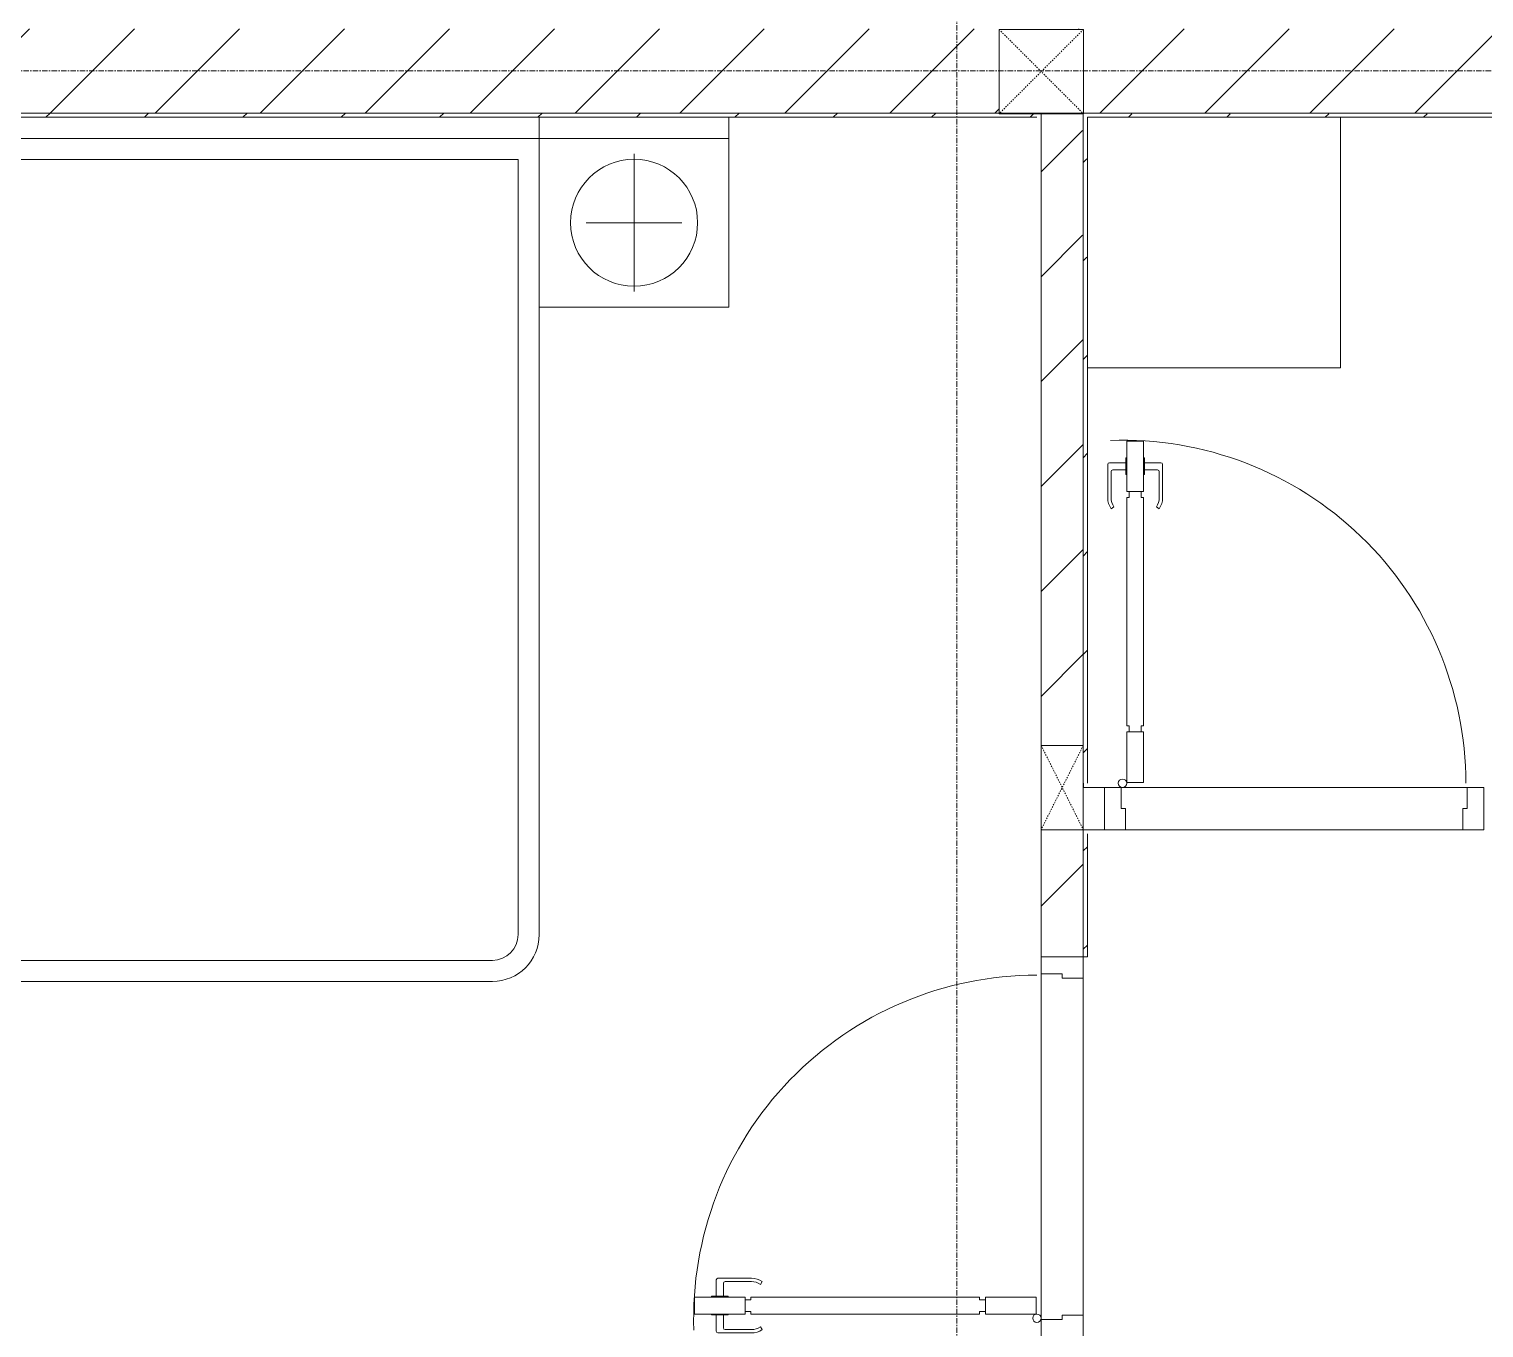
# Model space of a CAD drawing. Header units: millimetres. Extents: x 5357 to 201988, y -16345 to 109895.
# Drawn here: x 46653 to 50103, y 58755 to 61836 of the extents above; entities that cross this region are included whole.
import ezdxf

# ---------------------------------------------------------------- set-up
doc = ezdxf.new("R2010")
doc.units = ezdxf.units.MM
doc.linetypes.add('Dash', pattern=[6, 3, -3])
doc.linetypes.add('Grid Line', pattern=[22.225, 12.7, -3.175, 3.175, -3.175])
for name, color, linetype, lineweight in [('0-1', 7, 'Continuous', 5), ('A-DETL-GENF-1', 53, 'Continuous', 9), ('A-DOOR-1', 53, 'Continuous', 9), ('A-FLOR-1', 10, 'Continuous', 9), ('A-FLOR-2', 53, 'Continuous', 9), ('A-WALL', 113, 'Continuous', 9), ('A-WALL-1', 9, 'Continuous', 18), ('A-WALL-2', 53, 'Continuous', 9), ('A-WALL-4', 113, 'Continuous', 18), ('A-WALL-PATT-1', 10, 'Continuous', 9), ('A-WALL-PATT-2', 53, 'Continuous', 9), ('A-WALL-PATT-3', 111, 'Continuous', 9), ('G-IMPT-1', 254, 'Continuous', 9), ('I-FURN-1', 53, 'Continuous', 9), ('I-WALL-1', 9, 'Continuous', 18), ('S-COLS', 52, 'Continuous', 9), ('S-COLS-2', 9, 'Continuous', 18), ('S-COLS-4', 53, 'Continuous', 9), ('S-COLS-5', 52, 'Continuous', 18), ('S-COLS-6', 52, 'Dash', 9), ('S-COLS-HDLN', 52, 'Dash', 9), ('S-COLS-HDLN-1', 53, 'Dash', 9), ('S-GRID-1', 1, 'Grid Line', 9)]:
    doc.layers.add(name, color=color, linetype=linetype, lineweight=lineweight)
pattern_1 = [(45, (0, 0), (-124.4508, 124.4508), [])]
pattern_2 = [(45, (0, 0), (-116.67262, 116.67262), [])]

# ---------------------------------------------------------------- blocks, each defined once
blk = doc.blocks.new('NCV_TKTC_KET CAU_rvt-1-TKCS_MB SÂN ĐƯỜNG NỘI BỘ')
at = {"layer": 'A-FLOR-1'}
for p, q in [((49153, 60046.9), (49153, 60037.1)), ((49153, 60037.1), (49153, 60046.9)), ((49153, 60046.9), (49153, 60037.1)), ((49153, 60036.9), (49202.6, 60036.9)), ((49202.6, 60036.9), (49153, 60036.9)), ((49153, 60036.9), (49202.6, 60036.9)), ((49202.6, 60036.9), (49242.6, 60036.9)), ((49242.6, 60036.9), (49202.6, 60036.9)), ((49202.6, 60036.9), (49242.6, 60036.9)), ((49242.6, 60036.9), (50062.6, 60036.9)), ((50062.6, 60036.9), (49242.6, 60036.9)), ((49242.6, 60036.9), (50062.6, 60036.9)), ((50062.6, 60036.9), (50102.6, 60036.9)), ((50102.6, 60036.9), (50062.6, 60036.9)), ((50062.6, 60036.9), (50102.6, 60036.9))]:
    blk.add_line(p, q, dxfattribs=at)
at = {"layer": 'A-FLOR-2'}
blk.add_line((49153, 60036.9), (49153, 60046.9), dxfattribs=at)
blk = doc.blocks.new('DOOR_CW_01 CANH MO-PANEL KINH - DIW_01-900x2200-CỬA GỖ VÂN LAMINATE-553393-TKCS_MB SÂN ĐƯỜNG NỘI BỘ')
at = {"layer": 'A-DETL-GENF-1'}
for p, q in [((-397, 872), (-357, 872)), ((-397, 752), (-397, 872)), ((-357, 872), (-357, 752)), ((-399, 831.8), (-397, 831.8)), ((-399, 792.2), (-399, 831.8)), ((-397, 792.2), (-397, 831.8)), ((-357, 792.2), (-357, 831.8)), ((-355, 831.8), (-357, 831.8)), ((-355, 792.2), (-355, 831.8)), ((-442, 737), (-442, 816.5)), ((-399, 820.5), (-438, 820.5)), ((-434, 799.5), (-434, 737)), ((-399, 803.5), (-430, 803.5)), ((-355, 820.5), (-316, 820.5)), ((-355, 803.5), (-324, 803.5)), ((-320, 799.5), (-320, 737)), ((-312, 737), (-312, 816.5)), ((-397, 792.2), (-399, 792.2)), ((-357, 792.2), (-355, 792.2)), ((-357, 752), (-397, 752)), ((-397, 738), (-391, 738)), ((-397, 738), (-397, 196)), ((-363, 752), (-391, 752)), ((-391, 752), (-391, 738)), ((-363, 738), (-363, 752)), ((-357, 738), (-363, 738)), ((-357, 196), (-357, 738)), ((-433.9, 711.2), (-427.3, 715.8)), ((-320.1, 711.2), (-326.7, 715.8)), ((-397, 196), (-391, 196)), ((-357, 182), (-397, 182)), ((-397, 182), (-397, 62)), ((-391, 196), (-391, 182)), ((-391, 182), (-363, 182)), ((-357, 196), (-363, 196)), ((-363, 182), (-363, 196)), ((-357, 62), (-357, 182)), ((-397, 62), (-357, 62))]:
    blk.add_line(p, q, dxfattribs=at)
blk.add_circle((-407, 60), 10, dxfattribs=at)
for centre, radius, start, end in [((-407, 60), 814, 360, 92), ((-438, 816.5), 4, 90, 180), ((-430, 799.5), 4, 90, 180), ((-324, 799.5), 4, 360, 90), ((-316, 816.5), 4, 0, 90), ((-397, 737), 45, 180, 215), ((-397, 737), 37, 180, 215), ((-357, 737), 37, 325, 0), ((-357, 737), 45, 325, 0)]:
    blk.add_arc(centre, radius, start, end, dxfattribs=at)
at = {"layer": 'A-DOOR-1'}
for p, q in [((-410, 50), (-450, 50)), ((-450, 50), (-450, -50)), ((-410, 0), (-410, 50)), ((-407, 50), (-382, 50)), ((450, 50), (410, 50)), ((410, 50), (410, 0)), ((450, -50), (450, 50)), ((-400, 0), (-410, 0)), ((-400, -50), (-400, 0)), ((410, 0), (400, 0)), ((400, 0), (400, -50)), ((-450, -50), (-400, -50)), ((400, -50), (450, -50))]:
    blk.add_line(p, q, dxfattribs=at)
blk = doc.blocks.new('GIUONG NGU-2TAB-1600x2000 - GIUONG NGU-2TAB-1600x2000-V19-TKCS_MB SÂN ĐƯỜNG NỘI BỘ')
at = {"layer": 'I-FURN-1'}
for p, q in [((569.6, 2050), (1997.1, 2050)), ((1997.1, 2050), (569.6, 2050)), ((1997.1, 2000), (569.6, 2000)), ((458.5, 50), (458.5, 1938.9)), ((458.5, 1938.9), (458.5, 50)), ((508.5, 1938.9), (508.5, 100)), ((2058.2, 100), (2058.2, 1938.9)), ((2108.2, 1938.9), (2108.2, 50)), ((2108.2, 50), (2108.2, 1938.9)), ((8.5, 50), (8.5, 450.3)), ((8.5, 450.3), (458.5, 450.3)), ((8.5, 450.3), (458.5, 450.3)), ((8.5, 50), (8.5, 450.3)), ((458.5, 450.3), (458.5, 50)), ((458.5, 450.3), (458.5, 50)), ((2108.2, 50), (2108.2, 450.3)), ((2108.2, 450.3), (2558.2, 450.3)), ((2108.2, 450.3), (2108.2, 50)), ((2558.2, 450.3), (2108.2, 450.3)), ((2558.2, 450.3), (2558.2, 50)), ((2558.2, 50), (2558.2, 450.3)), ((233.5, 86.8), (233.5, 413.5)), ((2333.2, 86.8), (2333.2, 413.5)), ((120.2, 250.2), (346.8, 250.2)), ((2446.5, 250.2), (2219.8, 250.2)), ((508.5, 100), (2058.2, 100)), ((458.5, 50), (8.5, 50)), ((8.5, 0), (8.5, 50)), ((8.5, 50), (458.5, 50)), ((458.5, 50), (8.5, 50)), ((2108.2, 50), (458.5, 50)), ((458.5, 50), (458.5, 0)), ((458.5, 0), (458.5, 50)), ((458.5, 50), (2108.2, 50)), ((458.5, 50), (2108.2, 50)), ((2558.2, 50), (2108.2, 50)), ((2108.2, 50), (2558.2, 50)), ((2108.2, 0), (2108.2, 50)), ((2108.2, 50), (2108.2, 0)), ((2108.2, 50), (2558.2, 50)), ((2558.2, 50), (2558.2, 0))]:
    blk.add_line(p, q, dxfattribs=at)
for centre in [(233.5, 250.2), (2333.2, 250.2)]:
    blk.add_circle(centre, 150.7, dxfattribs=at)
for centre, radius, start, end in [((569.6, 1938.9), 111.1, 90, 180), ((569.6, 1938.9), 111.1, 90, 180), ((1997.1, 1938.9), 111.1, 0, 90), ((1997.1, 1938.9), 111.1, 360, 90), ((569.6, 1938.9), 61.1, 90, 180), ((1997.1, 1938.9), 61.1, 360, 90)]:
    blk.add_arc(centre, radius, start, end, dxfattribs=at)
blk = doc.blocks.new('MAY GIAT - MAY GIAT_dwg-V52-TKCS_MB SÂN ĐƯỜNG NỘI BỘ')
at = {"layer": 'G-IMPT-1', "flags": 128}
blk.add_lwpolyline([(5, 596.6), (5, 2.3), (605, 2.3)], dxfattribs=at)
blk = doc.blocks.new('MAY GIAT - MAY GIAT-V53-TKCS_MB SÂN ĐƯỜNG NỘI BỘ')
at = {"layer": 'I-FURN-1'}
for p, q in [((5, -2.3), (605, -2.3)), ((5, -596.6), (5, -2.3))]:
    blk.add_line(p, q, dxfattribs=at)
at = {"extrusion": (0, 0, -1), "zscale": -1, "rotation": 180}
blk.add_blockref('MAY GIAT - MAY GIAT_dwg-V52-TKCS_MB SÂN ĐƯỜNG NỘI BỘ', (0, 0), dxfattribs=at)
blk = doc.blocks.new('G1_SOF - BO TRU - 100x200-V107-TKCS_MB SÂN ĐƯỜNG NỘI BỘ')
at = {"layer": 'S-COLS-2'}
for p, q in [((-50, 100), (50, 100)), ((-50, -100), (-50, 100)), ((50, 100), (50, -100)), ((50, -100), (-50, -100))]:
    blk.add_line(p, q, dxfattribs=at)
at = {"layer": 'S-COLS-HDLN-1'}
for p, q in [((50, -100), (-50, 100)), ((-50, -100), (50, 100))]:
    blk.add_line(p, q, dxfattribs=at)
blk = doc.blocks.new('DOOR_CW_01 CANH MO-PANEL KINH - DIG_01-900x2200-CỬA NHÔM KÍNH-400868-TKCS_MB SÂN ĐƯỜNG NỘI BỘ')
at = {"layer": 'A-DETL-GENF-1'}
for p, q in [((-397, 872), (-357, 872)), ((-397, 752), (-397, 872)), ((-357, 872), (-357, 752)), ((-399, 831.8), (-397, 831.8)), ((-399, 792.2), (-399, 831.8)), ((-397, 792.2), (-397, 831.8)), ((-357, 792.2), (-357, 831.8)), ((-355, 831.8), (-357, 831.8)), ((-355, 792.2), (-355, 831.8)), ((-442, 737), (-442, 816.5)), ((-399, 820.5), (-438, 820.5)), ((-434, 799.5), (-434, 737)), ((-399, 803.5), (-430, 803.5)), ((-355, 820.5), (-316, 820.5)), ((-355, 803.5), (-324, 803.5)), ((-320, 799.5), (-320, 737)), ((-312, 737), (-312, 816.5)), ((-397, 792.2), (-399, 792.2)), ((-357, 792.2), (-355, 792.2)), ((-357, 752), (-397, 752)), ((-397, 738), (-391, 738)), ((-397, 738), (-397, 196)), ((-363, 752), (-391, 752)), ((-391, 752), (-391, 738)), ((-363, 738), (-363, 752)), ((-357, 738), (-363, 738)), ((-357, 196), (-357, 738)), ((-433.9, 711.2), (-427.3, 715.8)), ((-320.1, 711.2), (-326.7, 715.8)), ((-397, 196), (-391, 196)), ((-357, 182), (-397, 182)), ((-397, 182), (-397, 62)), ((-391, 196), (-391, 182)), ((-391, 182), (-363, 182)), ((-357, 196), (-363, 196)), ((-363, 182), (-363, 196)), ((-357, 62), (-357, 182)), ((-397, 62), (-357, 62))]:
    blk.add_line(p, q, dxfattribs=at)
blk.add_circle((-407, 60), 10, dxfattribs=at)
for centre, radius, start, end in [((-407, 60), 814, 360, 92), ((-438, 816.5), 4, 90, 180), ((-430, 799.5), 4, 90, 180), ((-324, 799.5), 4, 360, 90), ((-316, 816.5), 4, 0, 90), ((-397, 737), 45, 180, 215), ((-397, 737), 37, 180, 215), ((-357, 737), 37, 325, 0), ((-357, 737), 45, 325, 0)]:
    blk.add_arc(centre, radius, start, end, dxfattribs=at)
at = {"layer": 'A-DOOR-1'}
for p, q in [((-410, 50), (-450, 50)), ((-450, 50), (-450, -50)), ((-410, 0), (-410, 50)), ((-407, 50), (-382, 50)), ((450, 50), (410, 50)), ((410, 50), (410, 0)), ((450, -50), (450, 50)), ((-400, 0), (-410, 0)), ((-400, -50), (-400, 0)), ((410, 0), (400, 0)), ((400, 0), (400, -50)), ((-450, -50), (-400, -50)), ((400, -50), (450, -50))]:
    blk.add_line(p, q, dxfattribs=at)
blk = doc.blocks.new('NCV_TKTC_TANG 1_rvt-1-TKCS_MB SÂN ĐƯỜNG NỘI BỘ')
at = {"layer": 'A-WALL-PATT-1'}
h = blk.add_hatch(dxfattribs=at)
h.set_pattern_fill('FP_1', color=256, style=0, pattern_type=2)
h.set_pattern_definition(pattern_1)
h.paths.add_polyline_path([(49141.4, 56836.9), (49152.6, 56836.9), (49152.6, 57635.3), (49052.6, 57635.3), (49052.6, 56836.9)])
h.paths.add_polyline_path([(49152.6, 58435.3), (49152.6, 58734.9), (49052.6, 58734.9), (49052.6, 58435.3), (49102.6, 58435.3)])
h.paths.add_polyline_path([(49102.6, 59634.9), (49152.6, 59634.9), (49152.6, 59936.9), (49052.6, 59936.9), (49052.6, 59634.9)])
h.paths.add_polyline_path([(49152.6, 60136.9), (49150.6, 61636.9), (49052.6, 61635.3), (49052.6, 60136.9), (49146.9, 60136.9)])
at = {"layer": 'A-WALL-PATT-2'}
h = blk.add_hatch(dxfattribs=at)
h.set_pattern_fill('FP_2', color=256, style=0, pattern_type=2)
h.set_pattern_definition(pattern_2)
h.paths.add_polyline_path([(45752.6, 61626.9), (49052.6, 61626.9), (49052.6, 61636.9), (45752.6, 61636.9)])
h = blk.add_hatch(dxfattribs=at)
h.set_pattern_fill('FP_2', color=256, style=0, pattern_type=2)
h.set_pattern_definition(pattern_2)
h.paths.add_polyline_path([(49160, 61626.9), (52602.6, 61626.9), (52602.5, 61636.9), (49152.6, 61635), (49153, 61626.9)])
h = blk.add_hatch(dxfattribs=at)
h.set_pattern_fill('FP_2', color=256, style=0, pattern_type=2)
h.set_pattern_definition(pattern_2)
h.paths.add_polyline_path([(49162.6, 60046.9), (49160.9, 61626.9), (49152.6, 61626.9), (49153, 60046.9)])
h = blk.add_hatch(dxfattribs=at)
h.set_pattern_fill('FP_2', color=256, style=0, pattern_type=2)
h.set_pattern_definition(pattern_2)
h.paths.add_polyline_path([(49153, 56636.9), (49162.6, 56637.9), (49162.6, 57635.3), (49152.6, 57634.9), (49152.6, 56636.9)])
h.paths.add_polyline_path([(49153, 58435.3), (49162.6, 58435.3), (49162.6, 58734.9), (49152.6, 58734.9), (49152.6, 58435.3)])
h.paths.add_polyline_path([(49153, 59634.9), (49162.6, 59634.9), (49162.6, 59936.9), (49152.6, 59936.9), (49152.6, 59634.9)])
at = {"layer": 'A-FLOR-1'}
for p, q in [((49162.6, 59936.9), (49202.6, 59936.9)), ((49202.6, 59936.9), (49252.6, 59936.9)), ((49252.6, 59936.9), (49202.6, 59936.9)), ((49252.6, 59936.9), (50052.6, 59936.9)), ((50052.6, 59936.9), (49252.6, 59936.9)), ((50052.6, 59936.9), (50102.6, 59936.9)), ((50102.6, 59936.9), (50052.6, 59936.9)), ((49152.6, 58784.9), (49152.6, 59584.9))]:
    blk.add_line(p, q, dxfattribs=at)
at = {"layer": 'A-FLOR-2'}
for p, q in [((50062.6, 60036.9), (49242.6, 60036.9)), ((50052.6, 59936.9), (49252.6, 59936.9)), ((49252.6, 59936.9), (50052.6, 59936.9)), ((49152.6, 59584.9), (49152.6, 58784.9))]:
    blk.add_line(p, q, dxfattribs=at)
at = {"layer": 'A-WALL-1'}
for p, q in [((49152.6, 61636.9), (49052.6, 61636.9)), ((49052.6, 61636.9), (49052.6, 61626.9)), ((49152.6, 61626.9), (49152.6, 61636.9)), ((49152.6, 59936.9), (49162.6, 59936.9))]:
    blk.add_line(p, q, dxfattribs=at)
at = {"layer": 'A-WALL-2'}
for p, q in [((49052.6, 61626.9), (49052.6, 60136.9)), ((49152.6, 60136.9), (49152.6, 61626.9)), ((49152.6, 61626.9), (49152.6, 60136.9)), ((49202.6, 60036.9), (49152.6, 60036.9)), ((49052.6, 59936.9), (49052.6, 59634.9)), ((49152.6, 59634.9), (49152.6, 59936.9)), ((49152.6, 59936.9), (49152.6, 59634.9)), ((49162.6, 59936.9), (49202.6, 59936.9)), ((50052.6, 59936.9), (49252.6, 59936.9)), ((49052.6, 58774.9), (49052.6, 59594.9)), ((49152.6, 59584.9), (49152.6, 58784.9))]:
    blk.add_line(p, q, dxfattribs=at)
at = {"layer": 'I-WALL-1'}
for p, q in [((49052.6, 61636.9), (45752.6, 61636.9)), ((45762.6, 61626.9), (49042.6, 61626.9)), ((49052.6, 61626.9), (49052.6, 61636.9)), ((52602.6, 61636.9), (49152.6, 61636.9)), ((49152.6, 61636.9), (49152.6, 61626.9)), ((49162.6, 61626.9), (52592.6, 61626.9)), ((49162.6, 60046.9), (49162.6, 61626.9)), ((49162.6, 59936.9), (49152.6, 59936.9)), ((49162.6, 59634.9), (49162.6, 59926.9)), ((49152.6, 59634.9), (49162.6, 59634.9))]:
    blk.add_line(p, q, dxfattribs=at)
at = {"layer": 'A-DOOR-1'}
blk.add_blockref('DOOR_CW_01 CANH MO-PANEL KINH - DIG_01-900x2200-CỬA NHÔM KÍNH-400868-TKCS_MB SÂN ĐƯỜNG NỘI BỘ', (49652.6, 59986.9), dxfattribs=at)
at = {"layer": 'A-DOOR-1', "rotation": 90.00000000000092}
blk.add_blockref('DOOR_CW_01 CANH MO-PANEL KINH - DIW_01-900x2200-CỬA GỖ VÂN LAMINATE-553393-TKCS_MB SÂN ĐƯỜNG NỘI BỘ', (49102.6, 59184.9), dxfattribs=at)
at = {"layer": 'I-FURN-1', "rotation": 180}
for name, p in [('GIUONG NGU-2TAB-1600x2000 - GIUONG NGU-2TAB-1600x2000-V19-TKCS_MB SÂN ĐƯỜNG NỘI BỘ', (48320.9, 61626.9)), ('MAY GIAT - MAY GIAT-V53-TKCS_MB SÂN ĐƯỜNG NỘI BỘ', (49767.5, 61030.3))]:
    blk.add_blockref(name, p, dxfattribs=at)
at = {"layer": 'S-COLS-4', "rotation": 180}
blk.add_blockref('G1_SOF - BO TRU - 100x200-V107-TKCS_MB SÂN ĐƯỜNG NỘI BỘ', (49102.6, 60036.9), dxfattribs=at)
blk = doc.blocks.new('G1_SOF - BO TRU - 200x200-3050151-TKCS_MB SÂN ĐƯỜNG NỘI BỘ')
at = {"layer": 'S-COLS-HDLN'}
for p, q in [((-100, 100), (100, -100)), ((100, 100), (-100, -100))]:
    blk.add_line(p, q, dxfattribs=at)

msp = doc.modelspace()

# ---------------------------------------------------------------- hatches: boundary and pattern name
at = {"layer": 'A-WALL-PATT-3'}
h = msp.add_hatch(dxfattribs=at)
h.set_pattern_fill('FP_1', color=256, style=0, pattern_type=2)
h.set_pattern_definition(pattern_1)
h.paths.add_polyline_path([(47003.3, 61636.9), (48952.9, 61636.9), (48952.9, 61835.3), (49152.9, 61835.3), (49153, 61636.9), (52602.6, 61636.9), (52602.5, 61836.9), (45752.6, 61836.9), (45752.6, 61636.9), (46857.2, 61636.9)])

# ---------------------------------------------------------------- linework, layer by layer
at = {"layer": 'A-WALL'}
for p, q in [((48952.9, 61636.9), (48952.9, 61835.3)), ((48952.9, 61835.3), (49152.9, 61835.3)), ((49152.9, 61835.3), (49152.9, 61636.9))]:
    msp.add_line(p, q, dxfattribs=at)
at = {"layer": 'A-WALL-4'}
for p, q in [((45752.6, 61636.9), (48952.9, 61636.9)), ((49152.9, 61636.9), (52602.6, 61636.9))]:
    msp.add_line(p, q, dxfattribs=at)
at = {"layer": 'S-COLS'}
for p, q in [((49152.9, 61835.3), (48952.9, 61835.3)), ((48952.9, 61835.3), (48952.9, 61636.9)), ((49152.9, 61636.9), (49152.9, 61835.3))]:
    msp.add_line(p, q, dxfattribs=at)
at = {"layer": 'S-COLS-5'}
for p, q in [((48952.9, 61636.9), (48952.9, 61635.3)), ((48952.9, 61635.3), (49152.9, 61635.3)), ((49152.9, 61635.3), (49152.9, 61636.9))]:
    msp.add_line(p, q, dxfattribs=at)
at = {"layer": 'S-GRID-1'}
for p, q in [((48852.6, 20960.6), (48852.6, 80482.7)), ((131551.8, 61736.9), (29351.8, 61736.9))]:
    msp.add_line(p, q, dxfattribs=at)

# ---------------------------------------------------------------- block references
at = {"layer": '0-1'}
for name in ['NCV_TKTC_KET CAU_rvt-1-TKCS_MB SÂN ĐƯỜNG NỘI BỘ', 'NCV_TKTC_TANG 1_rvt-1-TKCS_MB SÂN ĐƯỜNG NỘI BỘ']:
    msp.add_blockref(name, (0, 0), dxfattribs=at)
at = {"layer": 'S-COLS-6'}
msp.add_blockref('G1_SOF - BO TRU - 200x200-3050151-TKCS_MB SÂN ĐƯỜNG NỘI BỘ', (49052.9, 61735.3), dxfattribs=at)

doc.saveas('drawing.dxf')
